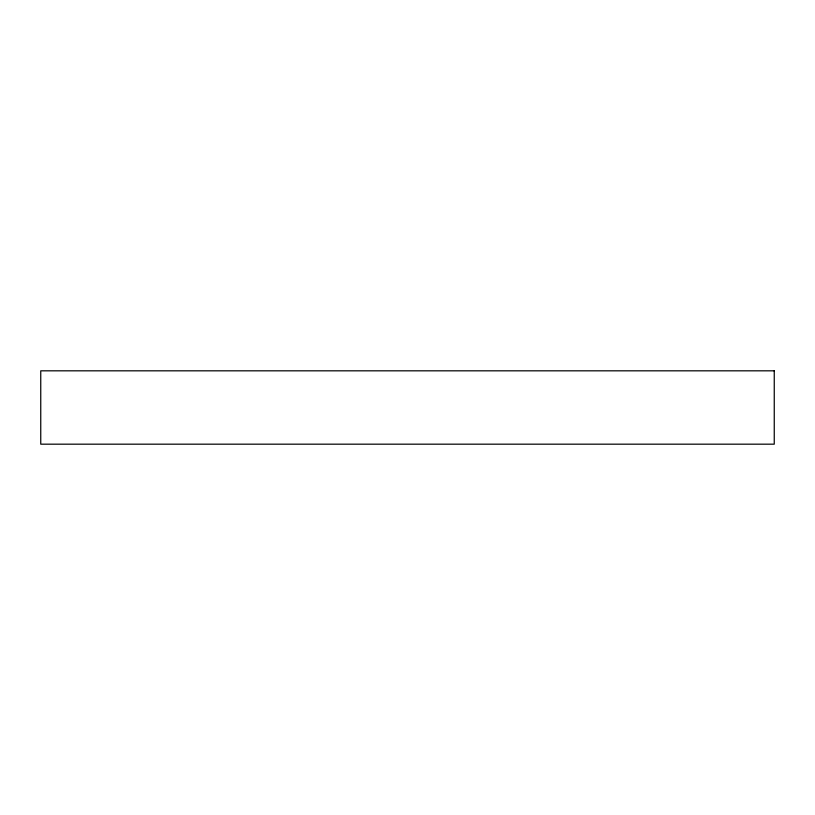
<?xml version="1.0" encoding="UTF-8"?>
<svg xmlns="http://www.w3.org/2000/svg" width="815" height="815" viewBox="0 0 815 815"><rect width="100%" height="100%" fill="white"/><g stroke="black" fill="none" stroke-linecap="round" stroke-linejoin="round"><path stroke-width="1.22" d="M774.25 370.825L40.75 370.825L40.75 444.175L774.25 444.175L774.25 370.825"/></g></svg>
